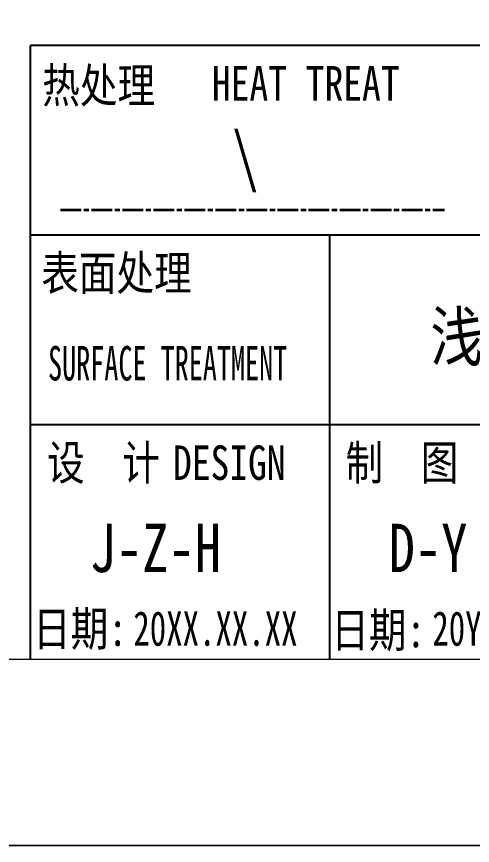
# Model space of a CAD drawing. Header units: millimetres. Extents: x 1333 to 106363, y -60675 to -5704.
# Drawn here: x 7898.5 to 7964.7, y -60459.9 to -60339.7 of the extents above; entities that cross this region are included whole.
import ezdxf
from ezdxf.enums import TextEntityAlignment as Align

# ---------------------------------------------------------------- set-up
doc = ezdxf.new("R2010")
doc.units = ezdxf.units.MM
doc.header["$LTSCALE"] = 0.5
doc.linetypes.add('AM_ISO08W050x2', pattern=[9, 6, -0.75, 1.5, -0.75])
for name, color, linetype, lineweight in [('图框', 7, 'Continuous', 18), ('热处理', 7, 'Continuous', 20), ('粗点划线', 6, 'AM_ISO08W050x2', 35)]:
    doc.layers.add(name, color=color, linetype=linetype, lineweight=lineweight)
doc.layers.add('图框文字', color=7, linetype='Continuous')
doc.layers.add('表面处理', color=7, linetype='Continuous')
doc.layers.add('打印', color=7, linetype='Continuous', lineweight=15, plot=False)
doc.layers.add('打印-禁用', color=7, linetype='Continuous', lineweight=15, plot=False)
doc.styles.add('国标', font='simfang.ttf', dxfattribs={"width": 0.8})

# ---------------------------------------------------------------- blocks, each defined once
blk = doc.blocks.new('GZDEH零件A3图框V01版')
at = {"layer": '图框', "linetype": 'Continuous'}
blk.add_line((2882.49, -1832.961), (3272.49, -1832.961), dxfattribs=at)
at = {"layer": '图框文字', "color": 7}
blk.add_line((3272.49, -1788.461), (3092.49, -1788.461), dxfattribs=at)
at = {"layer": '图框文字', "color": 9}
for p, q in [((3272.49, -1788.461), (3092.49, -1788.461)), ((3181.99, -1802.211), (3092.49, -1802.211)), ((3114.17, -1802.211), (3114.17, -1815.961)), ((3181.99, -1815.961), (3092.49, -1815.961)), ((3114.17, -1815.961), (3114.17, -1832.961)), ((3114.17, -1815.961), (3114.17, -1832.961))]:
    blk.add_line(p, q, dxfattribs=at)
at = {"layer": '图框文字', "color": 9, "linetype": 'Continuous'}
blk.add_line((3092.49, -1832.961), (3092.49, -1788.461), dxfattribs=at)
at = {"layer": '打印-禁用', "linetype": 'Continuous'}
blk.add_line((2857.49, -1846.461), (3277.49, -1846.461), dxfattribs=at)
at = {"layer": '图框文字', "color": 9, "style": '国标'}
for s, width, p in [('热处理', 0.8, (3093.349, -1792.606)), ('表面处理', 0.8, (3093.275, -1806.208)), ('SURFACE TREATMENT', 0.6, (3093.768, -1812.752)), (' DESIGN', 0.8, (3101.469, -1819.96))]:
    blk.add_text(s, height=2.5, dxfattribs=dict(at, width=width)).set_placement(p)
at = {"layer": '图框文字', "color": 9, "style": '国标', "width": 0.8}
for s, p in [('HEAT TREAT', (3112.454, -1792.456)), ('设  计', (3097.793, -1819.96)), ('制  图', (3119.431, -1819.96)), ('日期:', (3096.088, -1831.999)), ('日期:', (3117.713, -1832.097))]:
    blk.add_text(s, height=2.5, dxfattribs=at).set_placement(p, align=Align.CENTER)
blk = doc.blocks.new('DEH A3')
at = {"layer": '图框'}
blk.add_blockref('GZDEH零件A3图框V01版', (-2857.49, 1846.461), dxfattribs=at)

msp = doc.modelspace()

# ---------------------------------------------------------------- linework, layer by layer
at = {"layer": '打印'}
msp.add_lwpolyline([(7430.556, -59865.865), (8270.556, -59865.865), (8270.556, -60459.865), (7430.556, -60459.865)], close=True, dxfattribs=at)
at = {"layer": '粗点划线', "linetype": 'AM_ISO08W050x2'}
msp.add_line((7904.906, -60367.722), (7960.628, -60367.722), dxfattribs=at)

# ---------------------------------------------------------------- block references
at = {"layer": '图框', "xscale": 2, "yscale": 2, "zscale": 2}
msp.add_blockref('DEH A3', (7430.556, -60459.865), dxfattribs=at)

# ---------------------------------------------------------------- texts
at = {"layer": '图框文字', "color": 3, "style": '国标'}
for s, height, width, p in [('J-Z-H', 7, 0.8, (7909.153, -60420.232)), ('D-Y', 7, 0.8, (7952.513, -60420.232)), ('20XX.XX.XX', 5, 0.7, (7915.482, -60430.905)), ('20YY.YY.YY', 5, 0.7, (7958.842, -60430.905))]:
    msp.add_text(s, height=height, dxfattribs=dict(at, width=width)).set_placement(p)
at = {"layer": '热处理', "color": 3, "style": '国标', "width": 0.8}
msp.add_text('\\', height=7, dxfattribs=at).set_placement((7931.716, -60363.473), align=Align.CENTER)
at = {"layer": '表面处理', "color": 3, "style": '国标', "width": 0.8}
msp.add_text('浅灰色RAL 7035 ', height=7, dxfattribs=at).set_placement((7987.157, -60389.579), align=Align.CENTER)

doc.saveas('drawing.dxf')
